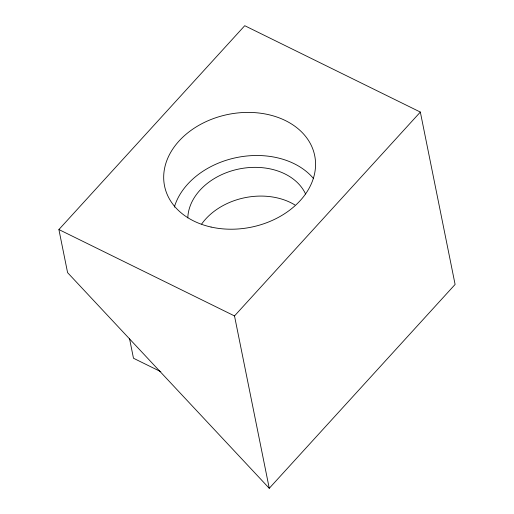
<?xml version="1.0" encoding="UTF-8"?>
<svg xmlns="http://www.w3.org/2000/svg" width="514" height="514" viewBox="0 0 514 514"><rect width="100%" height="100%" fill="white"/><g stroke="black" fill="none" stroke-linecap="round" stroke-linejoin="round"><path stroke-width="0.77" d="M58.898 229.552L244.741 25.7L420.343 112.071L455.102 284.448L269.259 488.3L67.591 272.645L58.898 229.552L234.506 315.924L269.259 488.3M234.506 315.924L420.343 112.071M160.831 371.699L133.479 358.245L129.528 338.655M174.336 207.123A76.599 57.549 -11.4 0 1 236.369 157.612A76.599 57.549 -11.4 0 1 313.296 178.287M187.796 217.917A61.057 45.868 -11.4 0 1 239.126 168.965A61.057 45.868 -11.4 0 1 305.573 193.977M201.694 223.982A61.057 45.868 -11.4 0 1 294.901 204.951M211.068 227.047A76.599 57.549 -11.4 0 0 314.844 156.359A76.599 57.549 -11.4 0 0 192.956 129.027A76.599 57.549 -11.4 0 0 211.068 227.047"/></g></svg>
